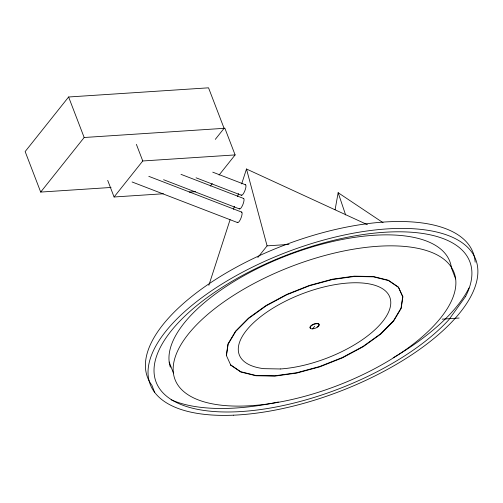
<?xml version="1.0" encoding="UTF-8"?>
<svg xmlns="http://www.w3.org/2000/svg" width="503" height="503" viewBox="0 0 503 503"><rect width="100%" height="100%" fill="white"/><g stroke="black" fill="none" stroke-linecap="round" stroke-linejoin="round"><path stroke-width="0.75" d="M226.325 355.37L228.01 343.87L235.586 331.15L248.545 318.085L265.999 305.554L286.767 294.412L309.42 285.421L332.42 279.196L354.206 276.16L373.283 276.518L388.36 280.246L398.407 287.094L402.853 296.902L401.174 308.402L393.591 321.115L380.633 334.187L363.179 346.718L342.417 357.859L319.763 366.844L296.757 373.069L274.971 376.106L255.895 375.747L240.818 372.019L230.776 365.178L226.325 355.37L226.444 355.678L228.129 344.184L235.706 331.464L248.664 318.399L266.125 305.868L286.886 294.727L309.54 285.735L332.54 279.511L354.326 276.474L373.408 276.832L388.479 280.561L398.527 287.408L402.853 296.902M230.776 365.178L230.657 364.864L240.698 371.704L255.776 375.433L274.852 375.791L296.638 372.754L319.638 366.53L342.298 357.545L363.059 346.404L380.513 333.873L393.472 320.801L401.048 308.088L402.733 296.588M335.099 209.676L338.154 192.712L383.079 222.716M208.852 285.327L230.085 219.71M233.461 209.273L234.423 206.287M237.561 196.591L238.523 193.611M241.66 183.916L246.489 169.008L367.397 224.69M215.297 139.362L224.087 128.328L208.538 87.818L68.615 96.991L25.15 151.566L40.699 192.071L111.05 187.462M40.699 192.071L84.164 137.501L224.087 128.328M107.699 180.37L114.08 196.987L142.764 160.973L235.115 154.918L224.854 128.183L223.288 128.284M210.323 186.047L212.266 183.608M219.075 175.063L235.115 154.918M257.819 257.492L267.087 245.86L288.948 244.427M312.596 328.868A4.829 2.062 -21 0 0 319.216 324.957A4.829 2.062 -21 0 0 312.841 324.837A4.829 2.062 -21 0 0 311.615 328.849L312.596 328.868L314.652 326.29M114.08 196.987L163.387 193.756M189.216 192.064L195.472 191.649M442.156 319.154L459.12 318.041M212.75 172.164L245.64 184.827M196.063 177.804L241.377 195.252M180.986 174.346L243.704 198.496M163.594 179.722L239.441 208.921M148.8 176.339L241.773 212.14M132.088 181.973L237.51 222.565M455.655 278.951A149.422 63.856 -21 0 0 236.882 293.293A149.422 63.856 -21 0 0 251.047 405.682A149.422 63.856 -21 0 0 455.655 278.951L451.442 267.973A149.422 63.856 -21 0 0 296.286 252.116A149.422 63.856 -21 0 0 170.354 367.24M136.388 144.355L142.764 160.973M68.615 96.991L84.164 137.501M169.19 362.022L173.403 373M154.597 392.271L151.95 385.367A174.327 74.501 -21 0 1 284.484 245.112A174.327 74.501 -21 0 1 475.153 262.151M338.154 192.712L345.624 214.926M246.489 169.008L267.087 245.86M310.709 328.34A4.829 2.062 -21 0 1 312.023 324.919A4.829 2.062 -21 0 1 318.349 323.611A4.829 2.062 -21 0 1 317.041 327.032M469.01 287.949A174.327 74.501 -21 0 1 393.201 357.752M278.36 402.016A174.327 74.501 -21 0 1 171.146 399.772M245.244 184.758A5.646 1.522 -68.9 0 1 244.766 190.989A5.646 1.522 -68.9 0 1 241.119 194.831M243.307 198.427A5.646 1.522 -68.9 0 1 242.836 204.664A5.646 1.522 -68.9 0 1 239.189 208.5M241.377 212.071A5.646 1.522 -68.9 0 1 240.906 218.302A5.646 1.522 -68.9 0 1 237.259 222.137M465.577 296.474L448.883 319.713A168.008 71.797 -21 0 1 180.847 404.456A168.008 71.797 -21 0 1 288.709 254.304A168.008 71.797 -21 0 1 465.577 296.474M280.284 368.969L263.817 368.661A80.606 34.449 -21 0 1 284.346 301.762A80.606 34.449 -21 0 1 390.749 303.755A80.606 34.449 -21 0 1 280.284 368.969M233.543 415.182A174.327 74.501 -21 0 0 477.85 269.853A174.327 74.501 -21 0 0 227.494 280.661A174.327 74.501 -21 0 0 233.543 415.182"/></g></svg>
